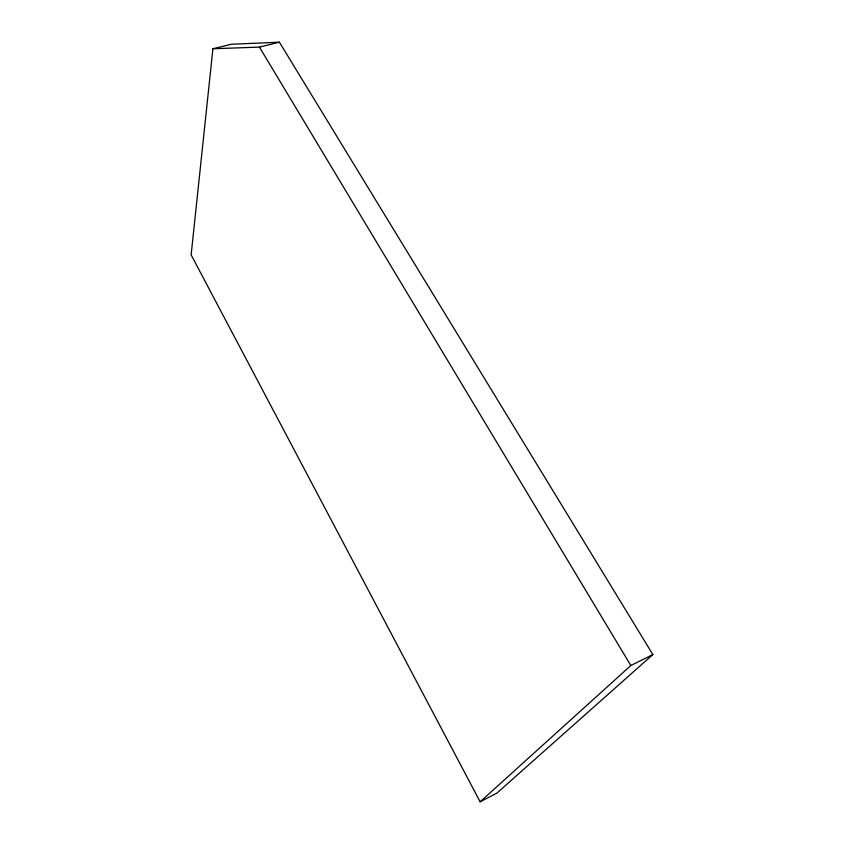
<?xml version="1.0" encoding="UTF-8"?>
<svg xmlns="http://www.w3.org/2000/svg" width="844" height="844" viewBox="0 0 844 844"><rect width="100%" height="100%" fill="white"/><g stroke="black" fill="none" stroke-linecap="round" stroke-linejoin="round"><path stroke-width="1.27" d="M212.92 48.752L191.134 254.856L480.141 801.8L496.831 793.16L652.866 654.575L279.406 42.2L231.499 44.247L212.92 48.752L259.446 47.106L279.406 42.2M480.141 801.8L630.848 665.515L652.866 654.575M259.446 47.106L630.848 665.515"/></g></svg>
